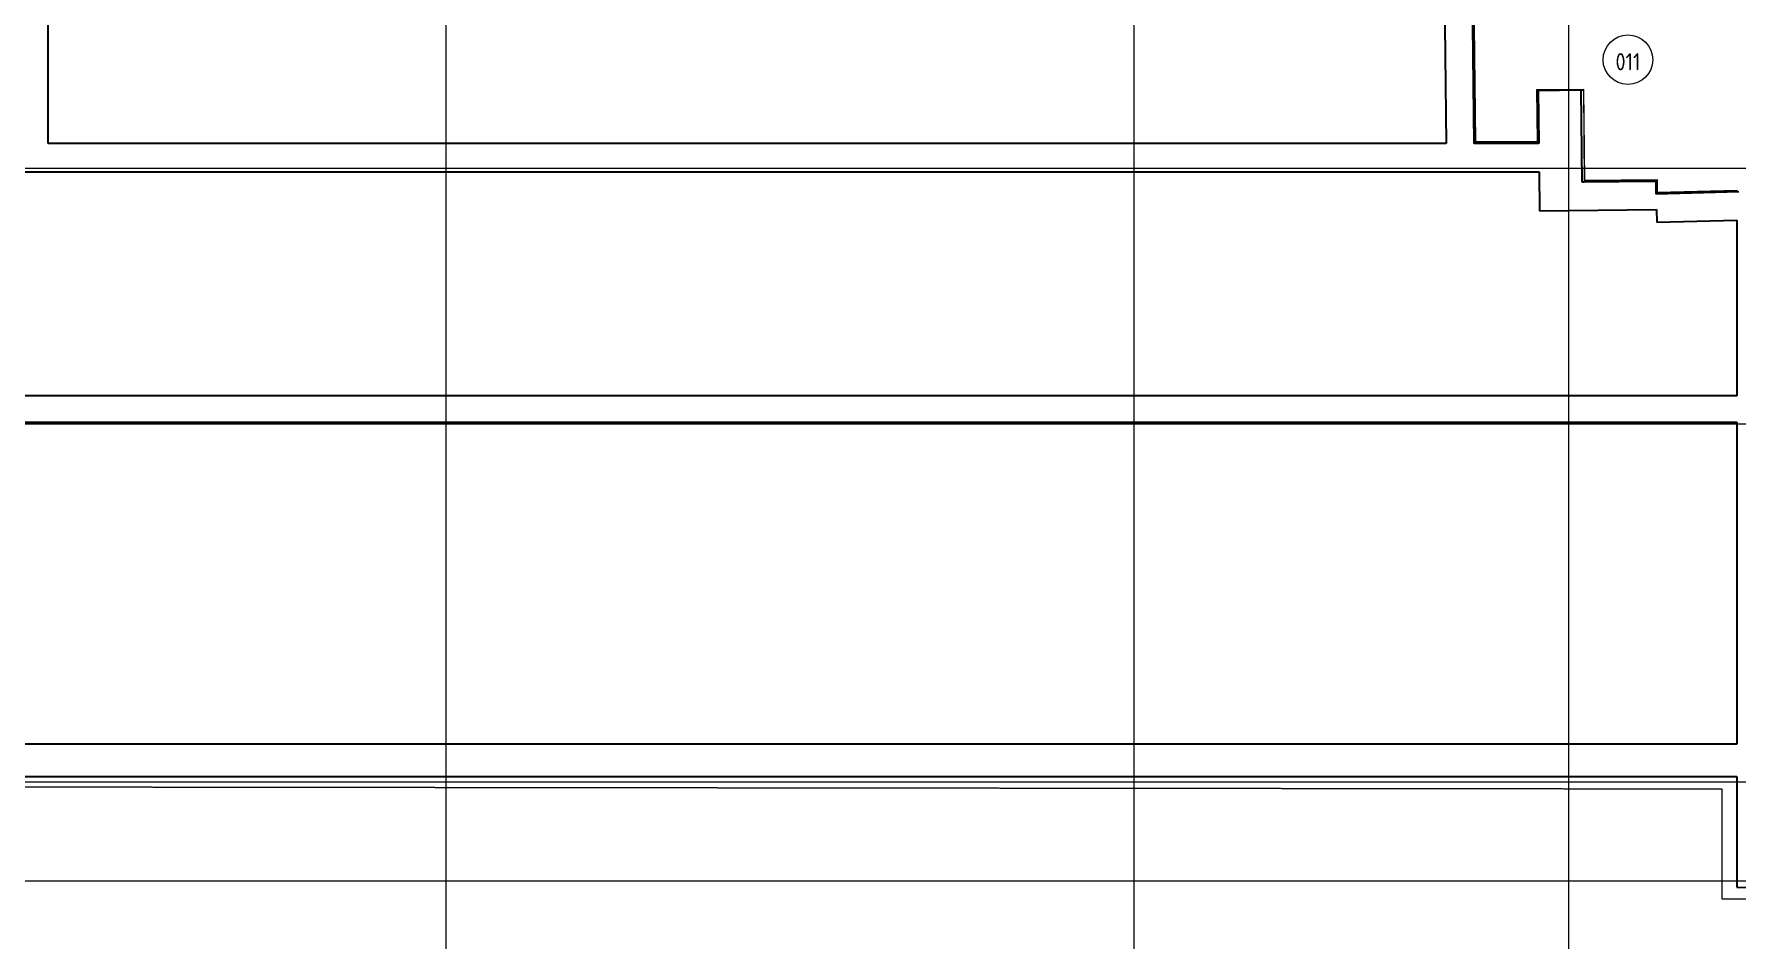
# Model space of a CAD drawing. Header units: millimetres. Extents: x -32 to 417638015, y -35 to 175284279.
# Drawn here: x 416150119 to 416181061, y 175230620 to 175247079 of the extents above; entities that cross this region are included whole.
import ezdxf

# ---------------------------------------------------------------- set-up
doc = ezdxf.new("R2010")
doc.units = ezdxf.units.MM
doc.linetypes.add('ADSK_Линия сетки', pattern=[25, 20, -2.5, 0, -2.5])
doc.linetypes.add('ADSK_Штрихпунктирная 2 точки_ш15 п1_5 п1_5 п1_5', pattern=[19.5, 15, -1.5, 0, -1.5, 0, -1.5])
for name, color, linetype, lineweight in [('Аннотация', 7, 'Continuous', 18), ('Оси', 253, 'Continuous', 9), ('Стены несущие', 7, 'Continuous', 30), ('Стены отделка', 7, 'Continuous', 30), ('Стены штриховка', 7, 'Continuous', 9), ('ШТРИХОВКА', 252, 'Continuous', 15)]:
    doc.layers.add(name, color=color, linetype=linetype, lineweight=lineweight)
doc.layers.add('Линии', color=7, linetype='Continuous', lineweight=9, true_color=0x00a600)
doc.styles.add('GOST Common', font='GOST_Common.ttf', dxfattribs={"width": 0.9, "height": 350})

# ---------------------------------------------------------------- blocks, each defined once
blk = doc.blocks.new('План подвала')
at = {"layer": 'Линии', "color": 8, "linetype": 'ADSK_Штрихпунктирная 2 точки_ш15 п1_5 п1_5 п1_5'}
for p, q in [((8495.064, 1999.172), (41781.816, 1959.833)), ((41781.816, 1959.833), (41781.816, -40.167)), ((41781.816, -40.167), (50197.76, -62.728))]:
    blk.add_line(p, q, dxfattribs=at)
at = {"layer": 'Линии', "color": 8}
blk.add_circle((40077.082, 15208.432), 450, dxfattribs=at)
at = {"layer": 'Оси', "color": 8, "linetype": 'ADSK_Линия сетки'}
for p, q in [((18606.461, -4056.756), (18606.461, 44517.739)), ((31106.461, -4056.756), (31106.461, 44517.739)), ((39006.461, -4400.942), (39006.461, 22719.908)), ((-9557.833, 13239.741), (56671.895, 13239.741)), ((-9557.833, 8589.741), (56671.895, 8589.741)), ((-9557.833, 2089.741), (56671.895, 2089.741)), ((-9557.833, 289.741), (56561.748, 289.741))]:
    blk.add_line(p, q, dxfattribs=at)
at = {"layer": 'Стены несущие', "color": 8}
for p, q in [((37283.878, 13683.079), (37211.351, 20436.059)), ((36734.462, 17350.356), (36773.849, 13683.079)), ((11371.895, 13683.079), (11371.895, 17245.681)), ((38447.314, 14651.224), (39227.274, 14659.158)), ((38447.314, 14651.224), (38457.162, 13683.079)), ((39244.342, 12981.158), (39227.274, 14659.158)), ((36773.849, 13683.079), (11371.895, 13683.079)), ((38457.162, 13683.079), (37283.878, 13683.079)), ((8205.03, 13173.079), (38462.349, 13173.079)), ((38462.349, 13173.079), (38469.579, 12462.302)), ((40587.445, 12996.453), (39244.342, 12981.158)), ((40590.08, 12765.076), (40587.445, 12996.453)), ((42093.297, 12805.237), (40590.08, 12765.076)), ((38469.579, 12462.302), (40594.886, 12486.505)), ((40594.886, 12486.505), (40601.066, 12255.187)), ((40601.066, 12255.187), (42053.628, 12293.995)), ((42053.628, 12293.995), (42053.628, 9099.95)), ((42053.628, 9099.95), (8205.03, 9099.95)), ((8205.03, 8619.95), (42053.628, 8619.95)), ((42053.628, 8619.95), (42053.628, 2772.972)), ((42053.628, 2772.972), (8205.03, 2772.972)), ((8205.03, 2182.972), (42053.628, 2182.972)), ((42053.628, 2182.972), (42053.628, 172.263)), ((42053.628, 172.263), (49848.825, 117.68))]:
    blk.add_line(p, q, dxfattribs=at)
at = {"layer": 'Стены отделка', "color": 8, "lineweight": 9}
for p, q in [((37303.665, 13703.088), (37231.35, 20436.273)), ((37313.491, 13719.296), (37241.675, 20406.059)), ((39277.169, 14669.666), (38417.214, 14660.918)), ((38417.214, 14660.918), (38426.833, 13715.243)), ((38427.315, 14651.021), (39267.271, 14659.565)), ((38427.341, 14648.457), (38427.315, 14651.021)), ((38447.34, 14648.661), (38427.341, 14648.457)), ((39267.363, 14650.531), (39227.365, 14650.124)), ((39227.365, 14650.124), (39244.342, 12981.158)), ((39267.271, 14659.565), (39284.34, 12981.565)), ((39294.033, 13011.726), (39277.169, 14669.666)), ((37283.666, 13702.874), (37303.665, 13703.088)), ((37303.598, 13709.332), (38457.296, 13705.132)), ((37303.769, 13709.332), (37303.696, 13689.332)), ((37303.696, 13689.332), (38457.223, 13685.132)), ((38426.833, 13715.243), (37313.491, 13719.296)), ((38437.136, 13685.526), (38436.834, 13715.206)), ((38457.135, 13685.73), (38437.136, 13685.526)), ((38457.223, 13685.132), (38457.296, 13705.132)), ((39284.136, 13001.613), (40607.445, 13016.682)), ((39284.324, 13001.615), (39284.552, 12981.616)), ((40617.445, 13026.797), (39294.033, 13011.726)), ((40587.445, 12996.453), (40587.445, 12765.005)), ((40607.445, 12785.547), (40607.445, 13016.682)), ((40617.445, 12795.817), (40617.445, 13026.797)), ((39244.342, 12981.158), (39284.34, 12981.565)), ((40587.445, 12765.005), (40590.08, 12765.076)), ((42063.297, 12834.446), (40617.445, 12795.817))]:
    blk.add_line(p, q, dxfattribs=at)
at = {"layer": 'Стены штриховка', "color": 8}
for p, q in [((38427.341, 14648.457), (38436.834, 13715.206)), ((40607.445, 12785.547), (42073.297, 12824.71))]:
    blk.add_line(p, q, dxfattribs=at)
at = {"layer": 'Аннотация', "color": 8, "lineweight": 9, "insert": (40077.082, 15171.484), "char_height": 312.5, "width": 520.21112, "attachment_point": 5, "line_spacing_factor": 1.022766, "style": 'GOST Common'}
blk.add_mtext('011', dxfattribs=at)

msp = doc.modelspace()

# ---------------------------------------------------------------- block references
at = {"layer": 'ШТРИХОВКА'}
msp.add_blockref('План подвала', (416139003, 175231405), dxfattribs=at)

doc.saveas('drawing.dxf')
